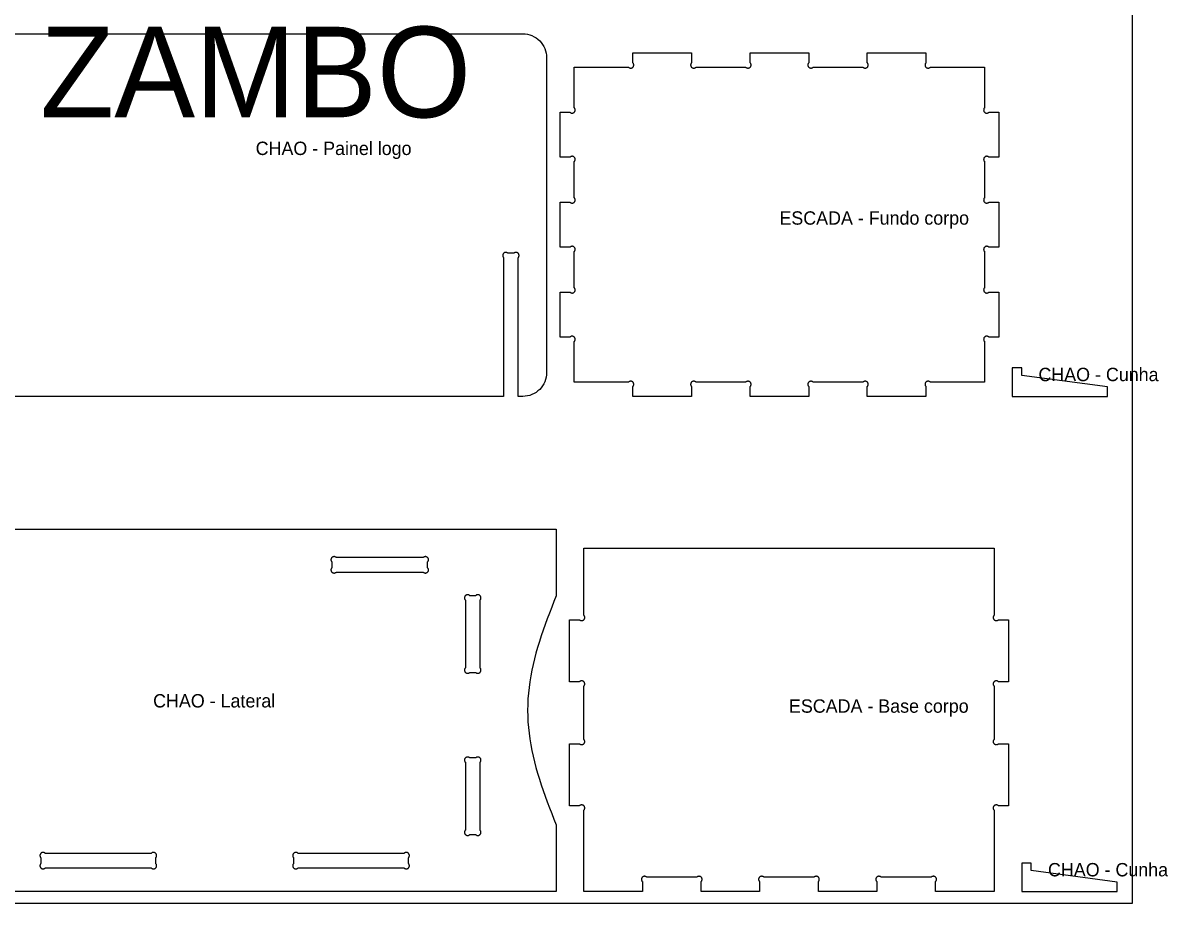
# Model space of a CAD drawing. Header units: millimetres. Extents: x 0 to 2787, y 0 to 1840.
# Drawn here: x 1587 to 2787, y 0 to 922 of the extents above; entities that cross this region are included whole.
import ezdxf
from ezdxf.enums import TextEntityAlignment as Align

# ---------------------------------------------------------------- set-up
doc = ezdxf.new("R2010")
doc.units = ezdxf.units.MM
for name, color, linetype in [('CHAPA_NAO_CORTAR', 8, 'Continuous'), ('CORTE_EXTERNO', 1, 'Continuous'), ('CORTE_INTERNO', 5, 'Continuous'), ('ETIQUETAS_NAO_CORTAR', 8, 'Continuous'), ('GRAVACAO', 3, 'Continuous')]:
    doc.layers.add(name, color=color, linetype=linetype)

msp = doc.modelspace()

# ---------------------------------------------------------------- linework, layer by layer
at = {"layer": 'CHAPA_NAO_CORTAR'}
msp.add_lwpolyline([(0, 0), (2750, 0), (2750, 1840), (0, 1840)], close=True, dxfattribs=at)
at = {"layer": 'CORTE_EXTERNO'}
for points in [[(1551, 911), (2111, 911), (2113.5, 910.9), (2115.9, 910.5), (2118.3, 909.9), (2120.6, 909.1), (2122.8, 908), (2124.9, 906.8), (2126.9, 905.3), (2128.7, 903.7), (2130.3, 901.9), (2131.8, 899.9), (2133, 897.8), (2134.1, 895.6), (2134.9, 893.3), (2135.5, 890.9), (2135.9, 888.5), (2136, 886), (2136, 556), (2135.9, 553.5), (2135.5, 551.1), (2134.9, 548.7), (2134.1, 546.4), (2133, 544.2), (2131.8, 542.1), (2130.3, 540.1), (2128.7, 538.3), (2126.9, 536.7), (2124.9, 535.2), (2122.8, 534), (2120.6, 532.9), (2118.3, 532.1), (2115.9, 531.5), (2113.5, 531.1), (2111, 531), (2106.2, 531), (2106.2, 676.4), (2106.4, 676.6), (2106.6, 676.9), (2106.7, 677.2), (2106.9, 677.5), (2107, 677.8), (2107, 678.1), (2107.1, 678.4), (2107.1, 678.7), (2107.1, 679), (2107, 679.3), (2107, 679.6), (2106.9, 679.9), (2106.7, 680.2), (2106.6, 680.5), (2106.4, 680.8), (2106.2, 681), (2105.9, 681.2), (2105.7, 681.4), (2105.4, 681.6), (2105.1, 681.7), (2104.8, 681.8), (2104.5, 681.9), (2104.2, 681.9), (2103.9, 682), (2103.5, 681.9), (2103.2, 681.9), (2102.9, 681.8), (2102.6, 681.7), (2102.3, 681.6), (2102, 681.4), (2101.8, 681.2), (2101.6, 681), (2095.4, 681), (2095.2, 681.2), (2095, 681.4), (2094.7, 681.6), (2094.4, 681.7), (2094.1, 681.8), (2093.8, 681.9), (2093.5, 681.9), (2093.1, 682), (2092.8, 681.9), (2092.5, 681.9), (2092.2, 681.8), (2091.9, 681.7), (2091.6, 681.6), (2091.3, 681.4), (2091.1, 681.2), (2090.8, 681), (2090.6, 680.8), (2090.4, 680.5), (2090.3, 680.2), (2090.1, 679.9), (2090, 679.6), (2090, 679.3), (2089.9, 679), (2089.9, 678.7), (2089.9, 678.4), (2090, 678.1), (2090, 677.8), (2090.1, 677.5), (2090.3, 677.2), (2090.4, 676.9), (2090.6, 676.6), (2090.8, 676.4), (2090.8, 531), (1571.2, 531)], [(646, 392), (2146, 392), (2146, 322), (2146, 322), (2143.6, 316), (2141.3, 310), (2139, 304), (2136.7, 298), (2134.5, 292), (2132.4, 286), (2130.3, 280), (2128.4, 274), (2126.5, 268), (2124.8, 262), (2123.2, 256), (2121.7, 250), (2120.4, 244), (2119.3, 238), (2118.3, 232), (2117.5, 226), (2116.8, 220), (2116.4, 214), (2116.1, 208), (2116, 202), (2116.1, 196), (2116.4, 190), (2116.8, 184), (2117.5, 178), (2118.3, 172), (2119.3, 166), (2120.4, 160), (2121.7, 154), (2123.2, 148), (2124.8, 142), (2126.5, 136), (2128.4, 130), (2130.3, 124), (2132.4, 118), (2134.5, 112), (2136.7, 106), (2139, 100), (2141.3, 94), (2143.6, 88), (2146, 82), (2146, 12), (646, 12)]]:
    msp.add_lwpolyline(points, dxfattribs=at)
for points in [[(2165, 546), (2165, 588.5), (2165.2, 588.8), (2165.4, 589), (2165.6, 589.3), (2165.7, 589.6), (2165.8, 589.9), (2165.9, 590.2), (2165.9, 590.5), (2166, 590.8), (2165.9, 591.2), (2165.9, 591.5), (2165.8, 591.8), (2165.7, 592.1), (2165.6, 592.4), (2165.4, 592.7), (2165.2, 592.9), (2165, 593.1), (2165, 593.1), (2164.8, 593.4), (2164.5, 593.5), (2164.2, 593.7), (2163.9, 593.8), (2163.6, 594), (2163.3, 594), (2163, 594.1), (2162.7, 594.1), (2162.4, 594.1), (2162.1, 594), (2161.8, 594), (2161.5, 593.8), (2161.2, 593.7), (2160.9, 593.5), (2160.6, 593.4), (2160.4, 593.1), (2150, 593.1), (2150, 640.3), (2160.4, 640.3), (2160.6, 640.1), (2160.9, 639.9), (2161.2, 639.7), (2161.5, 639.6), (2161.8, 639.5), (2162.1, 639.4), (2162.4, 639.3), (2162.7, 639.3), (2163, 639.3), (2163.3, 639.4), (2163.6, 639.5), (2163.9, 639.6), (2164.2, 639.7), (2164.5, 639.9), (2164.8, 640.1), (2165, 640.3), (2165.2, 640.5), (2165.4, 640.8), (2165.6, 641.1), (2165.7, 641.3), (2165.8, 641.6), (2165.9, 641.9), (2165.9, 642.3), (2166, 642.6), (2165.9, 642.9), (2165.9, 643.2), (2165.8, 643.5), (2165.7, 643.8), (2165.6, 644.1), (2165.4, 644.4), (2165.2, 644.6), (2165, 644.9), (2165, 682.8), (2165.2, 683.1), (2165.4, 683.3), (2165.6, 683.6), (2165.7, 683.9), (2165.8, 684.2), (2165.9, 684.5), (2165.9, 684.8), (2166, 685.1), (2165.9, 685.4), (2165.9, 685.8), (2165.8, 686.1), (2165.7, 686.4), (2165.6, 686.7), (2165.4, 686.9), (2165.2, 687.2), (2165, 687.4), (2165, 687.4), (2164.8, 687.6), (2164.5, 687.8), (2164.2, 688), (2163.9, 688.1), (2163.6, 688.2), (2163.3, 688.3), (2163, 688.4), (2162.7, 688.4), (2162.4, 688.4), (2162.1, 688.3), (2161.8, 688.2), (2161.5, 688.1), (2161.2, 688), (2160.9, 687.8), (2160.6, 687.6), (2160.4, 687.4), (2150, 687.4), (2150, 734.6), (2160.4, 734.6), (2160.6, 734.4), (2160.9, 734.2), (2161.2, 734), (2161.5, 733.9), (2161.8, 733.8), (2162.1, 733.7), (2162.4, 733.6), (2162.7, 733.6), (2163, 733.6), (2163.3, 733.7), (2163.6, 733.8), (2163.9, 733.9), (2164.2, 734), (2164.5, 734.2), (2164.8, 734.4), (2165, 734.6), (2165.2, 734.8), (2165.4, 735.1), (2165.6, 735.3), (2165.7, 735.6), (2165.8, 735.9), (2165.9, 736.2), (2165.9, 736.6), (2166, 736.9), (2165.9, 737.2), (2165.9, 737.5), (2165.8, 737.8), (2165.7, 738.1), (2165.6, 738.4), (2165.4, 738.7), (2165.2, 738.9), (2165, 739.2), (2165, 777.1), (2165.2, 777.4), (2165.4, 777.6), (2165.6, 777.9), (2165.7, 778.2), (2165.8, 778.5), (2165.9, 778.8), (2165.9, 779.1), (2166, 779.4), (2165.9, 779.7), (2165.9, 780.1), (2165.8, 780.4), (2165.7, 780.7), (2165.6, 780.9), (2165.4, 781.2), (2165.2, 781.5), (2165, 781.7), (2165, 781.7), (2164.8, 781.9), (2164.5, 782.1), (2164.2, 782.3), (2163.9, 782.4), (2163.6, 782.5), (2163.3, 782.6), (2163, 782.7), (2162.7, 782.7), (2162.4, 782.7), (2162.1, 782.6), (2161.8, 782.5), (2161.5, 782.4), (2161.2, 782.3), (2160.9, 782.1), (2160.6, 781.9), (2160.4, 781.7), (2150, 781.7), (2150, 828.9), (2160.4, 828.9), (2160.6, 828.6), (2160.9, 828.5), (2161.2, 828.3), (2161.5, 828.2), (2161.8, 828), (2162.1, 828), (2162.4, 827.9), (2162.7, 827.9), (2163, 827.9), (2163.3, 828), (2163.6, 828), (2163.9, 828.2), (2164.2, 828.3), (2164.5, 828.5), (2164.8, 828.6), (2165, 828.9), (2165.2, 829.1), (2165.4, 829.3), (2165.6, 829.6), (2165.7, 829.9), (2165.8, 830.2), (2165.9, 830.5), (2165.9, 830.8), (2166, 831.2), (2165.9, 831.5), (2165.9, 831.8), (2165.8, 832.1), (2165.7, 832.4), (2165.6, 832.7), (2165.4, 833), (2165.2, 833.2), (2165, 833.5), (2165, 876), (2221.8, 876), (2222.1, 875.8), (2222.3, 875.6), (2222.6, 875.4), (2222.9, 875.3), (2223.2, 875.2), (2223.5, 875.1), (2223.8, 875.1), (2224.1, 875), (2224.4, 875.1), (2224.8, 875.1), (2225.1, 875.2), (2225.4, 875.3), (2225.7, 875.4), (2225.9, 875.6), (2226.2, 875.8), (2226.4, 876), (2226.6, 876.2), (2226.8, 876.5), (2227, 876.8), (2227.1, 877.1), (2227.2, 877.4), (2227.3, 877.7), (2227.4, 878), (2227.4, 878.3), (2227.4, 878.6), (2227.3, 878.9), (2227.2, 879.2), (2227.1, 879.5), (2227, 879.8), (2226.8, 880.1), (2226.6, 880.4), (2226.4, 880.6), (2226.4, 891), (2287.9, 891), (2287.9, 880.6), (2287.6, 880.4), (2287.5, 880.1), (2287.3, 879.8), (2287.2, 879.5), (2287, 879.2), (2287, 878.9), (2286.9, 878.6), (2286.9, 878.3), (2286.9, 878), (2287, 877.7), (2287, 877.4), (2287.2, 877.1), (2287.3, 876.8), (2287.5, 876.5), (2287.6, 876.2), (2287.9, 876), (2288.1, 875.8), (2288.3, 875.6), (2288.6, 875.4), (2288.9, 875.3), (2289.2, 875.2), (2289.5, 875.1), (2289.8, 875.1), (2290.2, 875), (2290.5, 875.1), (2290.8, 875.1), (2291.1, 875.2), (2291.4, 875.3), (2291.7, 875.4), (2292, 875.6), (2292.2, 875.8), (2292.5, 876), (2344.7, 876), (2344.9, 875.8), (2345.2, 875.6), (2345.5, 875.4), (2345.7, 875.3), (2346, 875.2), (2346.4, 875.1), (2346.7, 875.1), (2347, 875), (2347.3, 875.1), (2347.6, 875.1), (2347.9, 875.2), (2348.2, 875.3), (2348.5, 875.4), (2348.8, 875.6), (2349, 875.8), (2349.3, 876), (2349.5, 876.2), (2349.7, 876.5), (2349.9, 876.8), (2350, 877.1), (2350.1, 877.4), (2350.2, 877.7), (2350.2, 878), (2350.2, 878.3), (2350.2, 878.6), (2350.2, 878.9), (2350.1, 879.2), (2350, 879.5), (2349.9, 879.8), (2349.7, 880.1), (2349.5, 880.4), (2349.3, 880.6), (2349.3, 891), (2410.7, 891), (2410.7, 880.6), (2410.5, 880.4), (2410.3, 880.1), (2410.1, 879.8), (2410, 879.5), (2409.9, 879.2), (2409.8, 878.9), (2409.8, 878.6), (2409.8, 878.3), (2409.8, 878), (2409.8, 877.7), (2409.9, 877.4), (2410, 877.1), (2410.1, 876.8), (2410.3, 876.5), (2410.5, 876.2), (2410.7, 876), (2411, 875.8), (2411.2, 875.6), (2411.5, 875.4), (2411.8, 875.3), (2412.1, 875.2), (2412.4, 875.1), (2412.7, 875.1), (2413, 875), (2413.3, 875.1), (2413.6, 875.1), (2414, 875.2), (2414.3, 875.3), (2414.5, 875.4), (2414.8, 875.6), (2415.1, 875.8), (2415.3, 876), (2467.5, 876), (2467.8, 875.8), (2468, 875.6), (2468.3, 875.4), (2468.6, 875.3), (2468.9, 875.2), (2469.2, 875.1), (2469.5, 875.1), (2469.8, 875), (2470.2, 875.1), (2470.5, 875.1), (2470.8, 875.2), (2471.1, 875.3), (2471.4, 875.4), (2471.7, 875.6), (2471.9, 875.8), (2472.1, 876), (2472.4, 876.2), (2472.5, 876.5), (2472.7, 876.8), (2472.8, 877.1), (2473, 877.4), (2473, 877.7), (2473.1, 878), (2473.1, 878.3), (2473.1, 878.6), (2473, 878.9), (2473, 879.2), (2472.8, 879.5), (2472.7, 879.8), (2472.5, 880.1), (2472.4, 880.4), (2472.1, 880.6), (2472.1, 891), (2533.6, 891), (2533.6, 880.6), (2533.4, 880.4), (2533.2, 880.1), (2533, 879.8), (2532.9, 879.5), (2532.8, 879.2), (2532.7, 878.9), (2532.6, 878.6), (2532.6, 878.3), (2532.6, 878), (2532.7, 877.7), (2532.8, 877.4), (2532.9, 877.1), (2533, 876.8), (2533.2, 876.5), (2533.4, 876.2), (2533.6, 876), (2533.8, 875.8), (2534.1, 875.6), (2534.3, 875.4), (2534.6, 875.3), (2534.9, 875.2), (2535.2, 875.1), (2535.6, 875.1), (2535.9, 875), (2536.2, 875.1), (2536.5, 875.1), (2536.8, 875.2), (2537.1, 875.3), (2537.4, 875.4), (2537.7, 875.6), (2537.9, 875.8), (2538.2, 876), (2595, 876), (2595, 833.5), (2594.8, 833.2), (2594.6, 833), (2594.4, 832.7), (2594.3, 832.4), (2594.2, 832.1), (2594.1, 831.8), (2594.1, 831.5), (2594, 831.2), (2594.1, 830.8), (2594.1, 830.5), (2594.2, 830.2), (2594.3, 829.9), (2594.4, 829.6), (2594.6, 829.3), (2594.8, 829.1), (2595, 828.9), (2595.2, 828.6), (2595.5, 828.5), (2595.8, 828.3), (2596.1, 828.2), (2596.4, 828), (2596.7, 828), (2597, 827.9), (2597.3, 827.9), (2597.6, 827.9), (2597.9, 828), (2598.2, 828), (2598.5, 828.2), (2598.8, 828.3), (2599.1, 828.5), (2599.4, 828.6), (2599.6, 828.9), (2610, 828.9), (2610, 781.7), (2599.6, 781.7), (2599.4, 781.9), (2599.1, 782.1), (2598.8, 782.3), (2598.5, 782.4), (2598.2, 782.5), (2597.9, 782.6), (2597.6, 782.7), (2597.3, 782.7), (2597, 782.7), (2596.7, 782.6), (2596.4, 782.5), (2596.1, 782.4), (2595.8, 782.3), (2595.5, 782.1), (2595.2, 781.9), (2595, 781.7), (2594.8, 781.5), (2594.6, 781.2), (2594.4, 780.9), (2594.3, 780.7), (2594.2, 780.4), (2594.1, 780.1), (2594.1, 779.7), (2594, 779.4), (2594.1, 779.1), (2594.1, 778.8), (2594.2, 778.5), (2594.3, 778.2), (2594.4, 777.9), (2594.6, 777.6), (2594.8, 777.4), (2595, 777.1), (2595, 739.2), (2594.8, 738.9), (2594.6, 738.7), (2594.4, 738.4), (2594.3, 738.1), (2594.2, 737.8), (2594.1, 737.5), (2594.1, 737.2), (2594, 736.9), (2594.1, 736.6), (2594.1, 736.2), (2594.2, 735.9), (2594.3, 735.6), (2594.4, 735.3), (2594.6, 735.1), (2594.8, 734.8), (2595, 734.6), (2595.2, 734.4), (2595.5, 734.2), (2595.8, 734), (2596.1, 733.9), (2596.4, 733.8), (2596.7, 733.7), (2597, 733.6), (2597.3, 733.6), (2597.6, 733.6), (2597.9, 733.7), (2598.2, 733.8), (2598.5, 733.9), (2598.8, 734), (2599.1, 734.2), (2599.4, 734.4), (2599.6, 734.6), (2610, 734.6), (2610, 687.4), (2599.6, 687.4), (2599.4, 687.6), (2599.1, 687.8), (2598.8, 688), (2598.5, 688.1), (2598.2, 688.2), (2597.9, 688.3), (2597.6, 688.4), (2597.3, 688.4), (2597, 688.4), (2596.7, 688.3), (2596.4, 688.2), (2596.1, 688.1), (2595.8, 688), (2595.5, 687.8), (2595.2, 687.6), (2595, 687.4), (2594.8, 687.2), (2594.6, 686.9), (2594.4, 686.7), (2594.3, 686.4), (2594.2, 686.1), (2594.1, 685.8), (2594.1, 685.4), (2594, 685.1), (2594.1, 684.8), (2594.1, 684.5), (2594.2, 684.2), (2594.3, 683.9), (2594.4, 683.6), (2594.6, 683.3), (2594.8, 683.1), (2595, 682.8), (2595, 644.9), (2594.8, 644.6), (2594.6, 644.4), (2594.4, 644.1), (2594.3, 643.8), (2594.2, 643.5), (2594.1, 643.2), (2594.1, 642.9), (2594, 642.6), (2594.1, 642.3), (2594.1, 641.9), (2594.2, 641.6), (2594.3, 641.3), (2594.4, 641.1), (2594.6, 640.8), (2594.8, 640.5), (2595, 640.3), (2595.2, 640.1), (2595.5, 639.9), (2595.8, 639.7), (2596.1, 639.6), (2596.4, 639.5), (2596.7, 639.4), (2597, 639.3), (2597.3, 639.3), (2597.6, 639.3), (2597.9, 639.4), (2598.2, 639.5), (2598.5, 639.6), (2598.8, 639.7), (2599.1, 639.9), (2599.4, 640.1), (2599.6, 640.3), (2610, 640.3), (2610, 593.1), (2599.6, 593.1), (2599.4, 593.4), (2599.1, 593.5), (2598.8, 593.7), (2598.5, 593.8), (2598.2, 594), (2597.9, 594), (2597.6, 594.1), (2597.3, 594.1), (2597, 594.1), (2596.7, 594), (2596.4, 594), (2596.1, 593.8), (2595.8, 593.7), (2595.5, 593.5), (2595.2, 593.4), (2595, 593.1), (2594.8, 592.9), (2594.6, 592.7), (2594.4, 592.4), (2594.3, 592.1), (2594.2, 591.8), (2594.1, 591.5), (2594.1, 591.2), (2594, 590.8), (2594.1, 590.5), (2594.1, 590.2), (2594.2, 589.9), (2594.3, 589.6), (2594.4, 589.3), (2594.6, 589), (2594.8, 588.8), (2595, 588.5), (2595, 546), (2538.2, 546), (2537.9, 546.2), (2537.7, 546.4), (2537.4, 546.6), (2537.1, 546.7), (2536.8, 546.8), (2536.5, 546.9), (2536.2, 546.9), (2535.9, 547), (2535.6, 546.9), (2535.2, 546.9), (2534.9, 546.8), (2534.6, 546.7), (2534.3, 546.6), (2534.1, 546.4), (2533.8, 546.2), (2533.6, 546), (2533.4, 545.8), (2533.2, 545.5), (2533, 545.2), (2532.9, 544.9), (2532.8, 544.6), (2532.7, 544.3), (2532.6, 544), (2532.6, 543.7), (2532.6, 543.4), (2532.7, 543.1), (2532.8, 542.8), (2532.9, 542.5), (2533, 542.2), (2533.2, 541.9), (2533.4, 541.6), (2533.6, 541.4), (2533.6, 531), (2472.1, 531), (2472.1, 541.4), (2472.4, 541.6), (2472.5, 541.9), (2472.7, 542.2), (2472.8, 542.5), (2473, 542.8), (2473, 543.1), (2473.1, 543.4), (2473.1, 543.7), (2473.1, 544), (2473, 544.3), (2473, 544.6), (2472.8, 544.9), (2472.7, 545.2), (2472.5, 545.5), (2472.4, 545.8), (2472.1, 546), (2471.9, 546.2), (2471.7, 546.4), (2471.4, 546.6), (2471.1, 546.7), (2470.8, 546.8), (2470.5, 546.9), (2470.2, 546.9), (2469.8, 547), (2469.5, 546.9), (2469.2, 546.9), (2468.9, 546.8), (2468.6, 546.7), (2468.3, 546.6), (2468, 546.4), (2467.8, 546.2), (2467.5, 546), (2415.3, 546), (2415.1, 546.2), (2414.8, 546.4), (2414.5, 546.6), (2414.3, 546.7), (2414, 546.8), (2413.6, 546.9), (2413.3, 546.9), (2413, 547), (2412.7, 546.9), (2412.4, 546.9), (2412.1, 546.8), (2411.8, 546.7), (2411.5, 546.6), (2411.2, 546.4), (2411, 546.2), (2410.7, 546), (2410.5, 545.8), (2410.3, 545.5), (2410.1, 545.2), (2410, 544.9), (2409.9, 544.6), (2409.8, 544.3), (2409.8, 544), (2409.8, 543.7), (2409.8, 543.4), (2409.8, 543.1), (2409.9, 542.8), (2410, 542.5), (2410.1, 542.2), (2410.3, 541.9), (2410.5, 541.6), (2410.7, 541.4), (2410.7, 531), (2349.3, 531), (2349.3, 541.4), (2349.5, 541.6), (2349.7, 541.9), (2349.9, 542.2), (2350, 542.5), (2350.1, 542.8), (2350.2, 543.1), (2350.2, 543.4), (2350.2, 543.7), (2350.2, 544), (2350.2, 544.3), (2350.1, 544.6), (2350, 544.9), (2349.9, 545.2), (2349.7, 545.5), (2349.5, 545.8), (2349.3, 546), (2349, 546.2), (2348.8, 546.4), (2348.5, 546.6), (2348.2, 546.7), (2347.9, 546.8), (2347.6, 546.9), (2347.3, 546.9), (2347, 547), (2346.7, 546.9), (2346.4, 546.9), (2346, 546.8), (2345.7, 546.7), (2345.5, 546.6), (2345.2, 546.4), (2344.9, 546.2), (2344.7, 546), (2292.5, 546), (2292.2, 546.2), (2292, 546.4), (2291.7, 546.6), (2291.4, 546.7), (2291.1, 546.8), (2290.8, 546.9), (2290.5, 546.9), (2290.2, 547), (2289.8, 546.9), (2289.5, 546.9), (2289.2, 546.8), (2288.9, 546.7), (2288.6, 546.6), (2288.3, 546.4), (2288.1, 546.2), (2287.9, 546), (2287.6, 545.8), (2287.5, 545.5), (2287.3, 545.2), (2287.2, 544.9), (2287, 544.6), (2287, 544.3), (2286.9, 544), (2286.9, 543.7), (2286.9, 543.4), (2287, 543.1), (2287, 542.8), (2287.2, 542.5), (2287.3, 542.2), (2287.5, 541.9), (2287.6, 541.6), (2287.9, 541.4), (2287.9, 531), (2226.4, 531), (2226.4, 541.4), (2226.6, 541.6), (2226.8, 541.9), (2227, 542.2), (2227.1, 542.5), (2227.2, 542.8), (2227.3, 543.1), (2227.4, 543.4), (2227.4, 543.7), (2227.4, 544), (2227.3, 544.3), (2227.2, 544.6), (2227.1, 544.9), (2227, 545.2), (2226.8, 545.5), (2226.6, 545.8), (2226.4, 546), (2226.2, 546.2), (2225.9, 546.4), (2225.7, 546.6), (2225.4, 546.7), (2225.1, 546.8), (2224.8, 546.9), (2224.4, 546.9), (2224.1, 547), (2223.8, 546.9), (2223.5, 546.9), (2223.2, 546.8), (2222.9, 546.7), (2222.6, 546.6), (2222.3, 546.4), (2222.1, 546.2), (2221.8, 546), (2165, 546)], [(2724, 531), (2724, 541), (2634, 553), (2634, 561), (2624, 561), (2624, 531), (2724, 531)], [(2160, 102), (2160, 167), (2170.4, 167), (2170.6, 166.8), (2170.9, 166.6), (2171.2, 166.4), (2171.5, 166.3), (2171.8, 166.2), (2172.1, 166.1), (2172.4, 166.1), (2172.7, 166), (2173, 166.1), (2173.3, 166.1), (2173.6, 166.2), (2173.9, 166.3), (2174.2, 166.4), (2174.5, 166.6), (2174.8, 166.8), (2175, 167), (2175.2, 167.2), (2175.4, 167.5), (2175.6, 167.8), (2175.7, 168.1), (2175.8, 168.4), (2175.9, 168.7), (2175.9, 169), (2176, 169.3), (2175.9, 169.6), (2175.9, 169.9), (2175.8, 170.2), (2175.7, 170.5), (2175.6, 170.8), (2175.4, 171.1), (2175.2, 171.4), (2175, 171.6), (2175, 227.4), (2175.2, 227.6), (2175.4, 227.9), (2175.6, 228.2), (2175.7, 228.5), (2175.8, 228.8), (2175.9, 229.1), (2175.9, 229.4), (2176, 229.7), (2175.9, 230), (2175.9, 230.3), (2175.8, 230.6), (2175.7, 230.9), (2175.6, 231.2), (2175.4, 231.5), (2175.2, 231.8), (2175, 232), (2175, 232), (2174.8, 232.2), (2174.5, 232.4), (2174.2, 232.6), (2173.9, 232.7), (2173.6, 232.8), (2173.3, 232.9), (2173, 232.9), (2172.7, 233), (2172.4, 232.9), (2172.1, 232.9), (2171.8, 232.8), (2171.5, 232.7), (2171.2, 232.6), (2170.9, 232.4), (2170.6, 232.2), (2170.4, 232), (2160, 232), (2160, 297), (2170.4, 297), (2170.6, 296.8), (2170.9, 296.6), (2171.2, 296.4), (2171.5, 296.3), (2171.8, 296.2), (2172.1, 296.1), (2172.4, 296.1), (2172.7, 296), (2173, 296.1), (2173.3, 296.1), (2173.6, 296.2), (2173.9, 296.3), (2174.2, 296.4), (2174.5, 296.6), (2174.8, 296.8), (2175, 297), (2175.2, 297.2), (2175.4, 297.5), (2175.6, 297.8), (2175.7, 298.1), (2175.8, 298.4), (2175.9, 298.7), (2175.9, 299), (2176, 299.3), (2175.9, 299.6), (2175.9, 299.9), (2175.8, 300.2), (2175.7, 300.5), (2175.6, 300.8), (2175.4, 301.1), (2175.2, 301.4), (2175, 301.6), (2175, 372), (2605, 372), (2605, 301.6), (2604.8, 301.4), (2604.6, 301.1), (2604.4, 300.8), (2604.3, 300.5), (2604.2, 300.2), (2604.1, 299.9), (2604.1, 299.6), (2604, 299.3), (2604.1, 299), (2604.1, 298.7), (2604.2, 298.4), (2604.3, 298.1), (2604.4, 297.8), (2604.6, 297.5), (2604.8, 297.2), (2605, 297), (2605.2, 296.8), (2605.5, 296.6), (2605.8, 296.4), (2606.1, 296.3), (2606.4, 296.2), (2606.7, 296.1), (2607, 296.1), (2607.3, 296), (2607.6, 296.1), (2607.9, 296.1), (2608.2, 296.2), (2608.5, 296.3), (2608.8, 296.4), (2609.1, 296.6), (2609.4, 296.8), (2609.6, 297), (2620, 297), (2620, 232), (2609.6, 232), (2609.4, 232.2), (2609.1, 232.4), (2608.8, 232.6), (2608.5, 232.7), (2608.2, 232.8), (2607.9, 232.9), (2607.6, 232.9), (2607.3, 233), (2607, 232.9), (2606.7, 232.9), (2606.4, 232.8), (2606.1, 232.7), (2605.8, 232.6), (2605.5, 232.4), (2605.2, 232.2), (2605, 232), (2604.8, 231.8), (2604.6, 231.5), (2604.4, 231.2), (2604.3, 230.9), (2604.2, 230.6), (2604.1, 230.3), (2604.1, 230), (2604, 229.7), (2604.1, 229.4), (2604.1, 229.1), (2604.2, 228.8), (2604.3, 228.5), (2604.4, 228.2), (2604.6, 227.9), (2604.8, 227.6), (2605, 227.4), (2605, 171.6), (2604.8, 171.4), (2604.6, 171.1), (2604.4, 170.8), (2604.3, 170.5), (2604.2, 170.2), (2604.1, 169.9), (2604.1, 169.6), (2604, 169.3), (2604.1, 169), (2604.1, 168.7), (2604.2, 168.4), (2604.3, 168.1), (2604.4, 167.8), (2604.6, 167.5), (2604.8, 167.2), (2605, 167), (2605.2, 166.8), (2605.5, 166.6), (2605.8, 166.4), (2606.1, 166.3), (2606.4, 166.2), (2606.7, 166.1), (2607, 166.1), (2607.3, 166), (2607.6, 166.1), (2607.9, 166.1), (2608.2, 166.2), (2608.5, 166.3), (2608.8, 166.4), (2609.1, 166.6), (2609.4, 166.8), (2609.6, 167), (2620, 167), (2620, 102), (2609.6, 102), (2609.4, 102.2), (2609.1, 102.4), (2608.8, 102.6), (2608.5, 102.7), (2608.2, 102.8), (2607.9, 102.9), (2607.6, 102.9), (2607.3, 103), (2607, 102.9), (2606.7, 102.9), (2606.4, 102.8), (2606.1, 102.7), (2605.8, 102.6), (2605.5, 102.4), (2605.2, 102.2), (2605, 102), (2604.8, 101.8), (2604.6, 101.5), (2604.4, 101.2), (2604.3, 100.9), (2604.2, 100.6), (2604.1, 100.3), (2604.1, 100), (2604, 99.7), (2604.1, 99.4), (2604.1, 99.1), (2604.2, 98.8), (2604.3, 98.5), (2604.4, 98.2), (2604.6, 97.9), (2604.8, 97.6), (2605, 97.4), (2605, 12), (2543.7, 12), (2543.7, 22.6), (2543.9, 22.8), (2544.1, 23), (2544.3, 23.3), (2544.4, 23.6), (2544.5, 23.9), (2544.6, 24.2), (2544.7, 24.5), (2544.7, 24.9), (2544.7, 25.2), (2544.6, 25.5), (2544.5, 25.8), (2544.4, 26.1), (2544.3, 26.4), (2544.1, 26.7), (2543.9, 26.9), (2543.7, 27.1), (2543.5, 27.4), (2543.2, 27.6), (2543, 27.7), (2542.7, 27.9), (2542.4, 28), (2542.1, 28), (2541.7, 28.1), (2541.4, 28.1), (2541.1, 28.1), (2540.8, 28), (2540.5, 28), (2540.2, 27.9), (2539.9, 27.7), (2539.6, 27.6), (2539.4, 27.4), (2539.1, 27.1), (2539.1, 27.1), (2486.6, 27.1), (2486.6, 27.1), (2486.4, 27.4), (2486.1, 27.6), (2485.8, 27.7), (2485.5, 27.9), (2485.2, 28), (2484.9, 28), (2484.6, 28.1), (2484.3, 28.1), (2484, 28.1), (2483.7, 28), (2483.3, 28), (2483, 27.9), (2482.8, 27.7), (2482.5, 27.6), (2482.2, 27.4), (2482, 27.1), (2481.8, 26.9), (2481.6, 26.7), (2481.4, 26.4), (2481.3, 26.1), (2481.2, 25.8), (2481.1, 25.5), (2481.1, 25.2), (2481, 24.9), (2481.1, 24.5), (2481.1, 24.2), (2481.2, 23.9), (2481.3, 23.6), (2481.4, 23.3), (2481.6, 23), (2481.8, 22.8), (2482, 22.6), (2482, 12), (2420.9, 12), (2420.9, 22.6), (2421.1, 22.8), (2421.3, 23), (2421.4, 23.3), (2421.6, 23.6), (2421.7, 23.9), (2421.8, 24.2), (2421.8, 24.5), (2421.8, 24.9), (2421.8, 25.2), (2421.8, 25.5), (2421.7, 25.8), (2421.6, 26.1), (2421.4, 26.4), (2421.3, 26.7), (2421.1, 26.9), (2420.9, 27.1), (2420.6, 27.4), (2420.4, 27.6), (2420.1, 27.7), (2419.8, 27.9), (2419.5, 28), (2419.2, 28), (2418.9, 28.1), (2418.6, 28.1), (2418.2, 28.1), (2417.9, 28), (2417.6, 28), (2417.3, 27.9), (2417, 27.7), (2416.8, 27.6), (2416.5, 27.4), (2416.3, 27.1), (2416.3, 27.1), (2363.7, 27.1), (2363.7, 27.1), (2363.5, 27.4), (2363.2, 27.6), (2363, 27.7), (2362.7, 27.9), (2362.4, 28), (2362.1, 28), (2361.8, 28.1), (2361.4, 28.1), (2361.1, 28.1), (2360.8, 28), (2360.5, 28), (2360.2, 27.9), (2359.9, 27.7), (2359.6, 27.6), (2359.4, 27.4), (2359.1, 27.1), (2358.9, 26.9), (2358.7, 26.7), (2358.6, 26.4), (2358.4, 26.1), (2358.3, 25.8), (2358.2, 25.5), (2358.2, 25.2), (2358.2, 24.9), (2358.2, 24.5), (2358.2, 24.2), (2358.3, 23.9), (2358.4, 23.6), (2358.6, 23.3), (2358.7, 23), (2358.9, 22.8), (2359.1, 22.6), (2359.1, 12), (2298, 12), (2298, 22.6), (2298.2, 22.8), (2298.4, 23), (2298.6, 23.3), (2298.7, 23.6), (2298.8, 23.9), (2298.9, 24.2), (2298.9, 24.5), (2299, 24.9), (2298.9, 25.2), (2298.9, 25.5), (2298.8, 25.8), (2298.7, 26.1), (2298.6, 26.4), (2298.4, 26.7), (2298.2, 26.9), (2298, 27.1), (2297.8, 27.4), (2297.5, 27.6), (2297.2, 27.7), (2297, 27.9), (2296.7, 28), (2296.3, 28), (2296, 28.1), (2295.7, 28.1), (2295.4, 28.1), (2295.1, 28), (2294.8, 28), (2294.5, 27.9), (2294.2, 27.7), (2293.9, 27.6), (2293.6, 27.4), (2293.4, 27.1), (2293.4, 27.1), (2240.9, 27.1), (2240.9, 27.1), (2240.6, 27.4), (2240.4, 27.6), (2240.1, 27.7), (2239.8, 27.9), (2239.5, 28), (2239.2, 28), (2238.9, 28.1), (2238.6, 28.1), (2238.3, 28.1), (2237.9, 28), (2237.6, 28), (2237.3, 27.9), (2237, 27.7), (2236.8, 27.6), (2236.5, 27.4), (2236.3, 27.1), (2236.1, 26.9), (2235.9, 26.7), (2235.7, 26.4), (2235.6, 26.1), (2235.5, 25.8), (2235.4, 25.5), (2235.3, 25.2), (2235.3, 24.9), (2235.3, 24.5), (2235.4, 24.2), (2235.5, 23.9), (2235.6, 23.6), (2235.7, 23.3), (2235.9, 23), (2236.1, 22.8), (2236.3, 22.6), (2236.3, 12), (2175, 12), (2175, 97.4), (2175.2, 97.6), (2175.4, 97.9), (2175.6, 98.2), (2175.7, 98.5), (2175.8, 98.8), (2175.9, 99.1), (2175.9, 99.4), (2176, 99.7), (2175.9, 100), (2175.9, 100.3), (2175.8, 100.6), (2175.7, 100.9), (2175.6, 101.2), (2175.4, 101.5), (2175.2, 101.8), (2175, 102), (2175, 102), (2174.8, 102.2), (2174.5, 102.4), (2174.2, 102.6), (2173.9, 102.7), (2173.6, 102.8), (2173.3, 102.9), (2173, 102.9), (2172.7, 103), (2172.4, 102.9), (2172.1, 102.9), (2171.8, 102.8), (2171.5, 102.7), (2171.2, 102.6), (2170.9, 102.4), (2170.6, 102.2), (2170.4, 102), (2160, 102)], [(2734, 12), (2734, 22), (2644, 34), (2644, 42), (2634, 42), (2634, 12), (2734, 12)]]:
    msp.add_lwpolyline(points, close=True, dxfattribs=at)
at = {"layer": 'CORTE_INTERNO'}
for points in [[(1915.4, 362.1), (1915.2, 362.4), (1915, 362.6), (1914.7, 362.7), (1914.4, 362.9), (1914.1, 363), (1913.8, 363), (1913.5, 363.1), (1913.1, 363.1), (1912.8, 363.1), (1912.5, 363), (1912.2, 363), (1911.9, 362.9), (1911.6, 362.7), (1911.3, 362.6), (1911.1, 362.4), (1910.8, 362.1), (1910.6, 361.9), (1910.4, 361.7), (1910.3, 361.4), (1910.1, 361.1), (1910, 360.8), (1910, 360.5), (1909.9, 360.2), (1909.9, 359.9), (1909.9, 359.5), (1910, 359.2), (1910, 358.9), (1910.1, 358.6), (1910.3, 358.3), (1910.4, 358), (1910.6, 357.8), (1910.8, 357.6), (1910.8, 351.4), (1910.6, 351.2), (1910.4, 351), (1910.3, 350.7), (1910.1, 350.4), (1910, 350.1), (1910, 349.8), (1909.9, 349.5), (1909.9, 349.1), (1909.9, 348.8), (1910, 348.5), (1910, 348.2), (1910.1, 347.9), (1910.3, 347.6), (1910.4, 347.3), (1910.6, 347.1), (1910.8, 346.9), (1911.1, 346.6), (1911.3, 346.4), (1911.6, 346.3), (1911.9, 346.1), (1912.2, 346), (1912.5, 346), (1912.8, 345.9), (1913.1, 345.9), (1913.5, 345.9), (1913.8, 346), (1914.1, 346), (1914.4, 346.1), (1914.7, 346.3), (1915, 346.4), (1915.2, 346.6), (1915.4, 346.9), (2006.6, 346.9), (2006.8, 346.6), (2007, 346.4), (2007.3, 346.3), (2007.6, 346.1), (2007.9, 346), (2008.2, 346), (2008.5, 345.9), (2008.9, 345.9), (2009.2, 345.9), (2009.5, 346), (2009.8, 346), (2010.1, 346.1), (2010.4, 346.3), (2010.7, 346.4), (2010.9, 346.6), (2011.2, 346.9), (2011.4, 347.1), (2011.6, 347.3), (2011.7, 347.6), (2011.9, 347.9), (2012, 348.2), (2012, 348.5), (2012.1, 348.8), (2012.1, 349.1), (2012.1, 349.5), (2012, 349.8), (2012, 350.1), (2011.9, 350.4), (2011.7, 350.7), (2011.6, 351), (2011.4, 351.2), (2011.2, 351.4), (2011.2, 357.6), (2011.4, 357.8), (2011.6, 358), (2011.7, 358.3), (2011.9, 358.6), (2012, 358.9), (2012, 359.2), (2012.1, 359.5), (2012.1, 359.9), (2012.1, 360.2), (2012, 360.5), (2012, 360.8), (2011.9, 361.1), (2011.7, 361.4), (2011.6, 361.7), (2011.4, 361.9), (2011.2, 362.1), (2010.9, 362.4), (2010.7, 362.6), (2010.4, 362.7), (2010.1, 362.9), (2009.8, 363), (2009.5, 363), (2009.2, 363.1), (2008.9, 363.1), (2008.5, 363.1), (2008.2, 363), (2007.9, 363), (2007.6, 362.9), (2007.3, 362.7), (2007, 362.6), (2006.8, 362.4), (2006.6, 362.1), (1915.4, 362.1)], [(2055.4, 322.1), (2055.2, 322.4), (2055, 322.6), (2054.7, 322.7), (2054.4, 322.9), (2054.1, 323), (2053.8, 323), (2053.5, 323.1), (2053.1, 323.1), (2052.8, 323.1), (2052.5, 323), (2052.2, 323), (2051.9, 322.9), (2051.6, 322.7), (2051.3, 322.6), (2051.1, 322.4), (2050.8, 322.1), (2050.6, 321.9), (2050.4, 321.7), (2050.3, 321.4), (2050.1, 321.1), (2050, 320.8), (2050, 320.5), (2049.9, 320.2), (2049.9, 319.9), (2049.9, 319.5), (2050, 319.2), (2050, 318.9), (2050.1, 318.6), (2050.3, 318.3), (2050.4, 318), (2050.6, 317.8), (2050.8, 317.6), (2050.8, 246.4), (2050.6, 246.2), (2050.4, 246), (2050.3, 245.7), (2050.1, 245.4), (2050, 245.1), (2050, 244.8), (2049.9, 244.5), (2049.9, 244.1), (2049.9, 243.8), (2050, 243.5), (2050, 243.2), (2050.1, 242.9), (2050.3, 242.6), (2050.4, 242.3), (2050.6, 242.1), (2050.8, 241.8), (2051.1, 241.6), (2051.3, 241.4), (2051.6, 241.3), (2051.9, 241.1), (2052.2, 241), (2052.5, 241), (2052.8, 240.9), (2053.1, 240.9), (2053.5, 240.9), (2053.8, 241), (2054.1, 241), (2054.4, 241.1), (2054.7, 241.3), (2055, 241.4), (2055.2, 241.6), (2055.4, 241.8), (2061.6, 241.8), (2061.8, 241.6), (2062, 241.4), (2062.3, 241.3), (2062.6, 241.1), (2062.9, 241), (2063.2, 241), (2063.5, 240.9), (2063.9, 240.9), (2064.2, 240.9), (2064.5, 241), (2064.8, 241), (2065.1, 241.1), (2065.4, 241.3), (2065.7, 241.4), (2065.9, 241.6), (2066.2, 241.8), (2066.4, 242.1), (2066.6, 242.3), (2066.7, 242.6), (2066.9, 242.9), (2067, 243.2), (2067, 243.5), (2067.1, 243.8), (2067.1, 244.1), (2067.1, 244.5), (2067, 244.8), (2067, 245.1), (2066.9, 245.4), (2066.7, 245.7), (2066.6, 246), (2066.4, 246.2), (2066.2, 246.4), (2066.2, 317.6), (2066.4, 317.8), (2066.6, 318), (2066.7, 318.3), (2066.9, 318.6), (2067, 318.9), (2067, 319.2), (2067.1, 319.5), (2067.1, 319.9), (2067.1, 320.2), (2067, 320.5), (2067, 320.8), (2066.9, 321.1), (2066.7, 321.4), (2066.6, 321.7), (2066.4, 321.9), (2066.2, 322.1), (2065.9, 322.4), (2065.7, 322.6), (2065.4, 322.7), (2065.1, 322.9), (2064.8, 323), (2064.5, 323), (2064.2, 323.1), (2063.9, 323.1), (2063.5, 323.1), (2063.2, 323), (2062.9, 323), (2062.6, 322.9), (2062.3, 322.7), (2062, 322.6), (2061.8, 322.4), (2061.6, 322.1), (2055.4, 322.1)], [(2050.8, 76.4), (2050.6, 76.2), (2050.4, 76), (2050.3, 75.7), (2050.1, 75.4), (2050, 75.1), (2050, 74.8), (2049.9, 74.5), (2049.9, 74.1), (2049.9, 73.8), (2050, 73.5), (2050, 73.2), (2050.1, 72.9), (2050.3, 72.6), (2050.4, 72.3), (2050.6, 72.1), (2050.8, 71.8), (2051.1, 71.6), (2051.3, 71.4), (2051.6, 71.3), (2051.9, 71.1), (2052.2, 71), (2052.5, 71), (2052.8, 70.9), (2053.1, 70.9), (2053.5, 70.9), (2053.8, 71), (2054.1, 71), (2054.4, 71.1), (2054.7, 71.3), (2055, 71.4), (2055.2, 71.6), (2055.4, 71.8), (2061.6, 71.8), (2061.8, 71.6), (2062, 71.4), (2062.3, 71.3), (2062.6, 71.1), (2062.9, 71), (2063.2, 71), (2063.5, 70.9), (2063.9, 70.9), (2064.2, 70.9), (2064.5, 71), (2064.8, 71), (2065.1, 71.1), (2065.4, 71.3), (2065.7, 71.4), (2065.9, 71.6), (2066.2, 71.8), (2066.4, 72.1), (2066.6, 72.3), (2066.7, 72.6), (2066.9, 72.9), (2067, 73.2), (2067, 73.5), (2067.1, 73.8), (2067.1, 74.1), (2067.1, 74.5), (2067, 74.8), (2067, 75.1), (2066.9, 75.4), (2066.7, 75.7), (2066.6, 76), (2066.4, 76.2), (2066.2, 76.4), (2066.2, 147.6), (2066.4, 147.8), (2066.6, 148), (2066.7, 148.3), (2066.9, 148.6), (2067, 148.9), (2067, 149.2), (2067.1, 149.5), (2067.1, 149.9), (2067.1, 150.2), (2067, 150.5), (2067, 150.8), (2066.9, 151.1), (2066.7, 151.4), (2066.6, 151.7), (2066.4, 151.9), (2066.2, 152.2), (2065.9, 152.4), (2065.7, 152.6), (2065.4, 152.7), (2065.1, 152.9), (2064.8, 153), (2064.5, 153), (2064.2, 153.1), (2063.9, 153.1), (2063.5, 153.1), (2063.2, 153), (2062.9, 153), (2062.6, 152.9), (2062.3, 152.7), (2062, 152.6), (2061.8, 152.4), (2061.6, 152.2), (2055.4, 152.2), (2055.2, 152.4), (2055, 152.6), (2054.7, 152.7), (2054.4, 152.9), (2054.1, 153), (2053.8, 153), (2053.5, 153.1), (2053.1, 153.1), (2052.8, 153.1), (2052.5, 153), (2052.2, 153), (2051.9, 152.9), (2051.6, 152.7), (2051.3, 152.6), (2051.1, 152.4), (2050.8, 152.2), (2050.6, 151.9), (2050.4, 151.7), (2050.3, 151.4), (2050.1, 151.1), (2050, 150.8), (2050, 150.5), (2049.9, 150.2), (2049.9, 149.9), (2049.9, 149.5), (2050, 149.2), (2050, 148.9), (2050.1, 148.6), (2050.3, 148.3), (2050.4, 148), (2050.6, 147.8), (2050.8, 147.6), (2050.8, 76.4)], [(1605.8, 41.4), (1605.6, 41.2), (1605.4, 41), (1605.3, 40.7), (1605.1, 40.4), (1605, 40.1), (1605, 39.8), (1604.9, 39.5), (1604.9, 39.1), (1604.9, 38.8), (1605, 38.5), (1605, 38.2), (1605.1, 37.9), (1605.3, 37.6), (1605.4, 37.3), (1605.6, 37.1), (1605.8, 36.9), (1606.1, 36.6), (1606.3, 36.4), (1606.6, 36.3), (1606.9, 36.1), (1607.2, 36), (1607.5, 36), (1607.8, 35.9), (1608.1, 35.9), (1608.5, 35.9), (1608.8, 36), (1609.1, 36), (1609.4, 36.1), (1609.7, 36.3), (1610, 36.4), (1610.2, 36.6), (1610.4, 36.9), (1721.6, 36.9), (1721.8, 36.6), (1722, 36.4), (1722.3, 36.3), (1722.6, 36.1), (1722.9, 36), (1723.2, 36), (1723.5, 35.9), (1723.9, 35.9), (1724.2, 35.9), (1724.5, 36), (1724.8, 36), (1725.1, 36.1), (1725.4, 36.3), (1725.7, 36.4), (1725.9, 36.6), (1726.2, 36.9), (1726.4, 37.1), (1726.6, 37.3), (1726.7, 37.6), (1726.9, 37.9), (1727, 38.2), (1727, 38.5), (1727.1, 38.8), (1727.1, 39.1), (1727.1, 39.5), (1727, 39.8), (1727, 40.1), (1726.9, 40.4), (1726.7, 40.7), (1726.6, 41), (1726.4, 41.2), (1726.2, 41.4), (1726.2, 47.6), (1726.4, 47.8), (1726.6, 48), (1726.7, 48.3), (1726.9, 48.6), (1727, 48.9), (1727, 49.2), (1727.1, 49.5), (1727.1, 49.9), (1727.1, 50.2), (1727, 50.5), (1727, 50.8), (1726.9, 51.1), (1726.7, 51.4), (1726.6, 51.7), (1726.4, 51.9), (1726.2, 52.1), (1725.9, 52.4), (1725.7, 52.6), (1725.4, 52.7), (1725.1, 52.9), (1724.8, 53), (1724.5, 53), (1724.2, 53.1), (1723.9, 53.1), (1723.5, 53.1), (1723.2, 53), (1722.9, 53), (1722.6, 52.9), (1722.3, 52.7), (1722, 52.6), (1721.8, 52.4), (1721.6, 52.1), (1610.4, 52.1), (1610.2, 52.4), (1610, 52.6), (1609.7, 52.7), (1609.4, 52.9), (1609.1, 53), (1608.8, 53), (1608.5, 53.1), (1608.1, 53.1), (1607.8, 53.1), (1607.5, 53), (1607.2, 53), (1606.9, 52.9), (1606.6, 52.7), (1606.3, 52.6), (1606.1, 52.4), (1605.8, 52.1), (1605.6, 51.9), (1605.4, 51.7), (1605.3, 51.4), (1605.1, 51.1), (1605, 50.8), (1605, 50.5), (1604.9, 50.2), (1604.9, 49.9), (1604.9, 49.5), (1605, 49.2), (1605, 48.9), (1605.1, 48.6), (1605.3, 48.3), (1605.4, 48), (1605.6, 47.8), (1605.8, 47.6), (1605.8, 41.4)], [(1870.8, 41.4), (1870.6, 41.2), (1870.4, 41), (1870.3, 40.7), (1870.1, 40.4), (1870, 40.1), (1870, 39.8), (1869.9, 39.5), (1869.9, 39.1), (1869.9, 38.8), (1870, 38.5), (1870, 38.2), (1870.1, 37.9), (1870.3, 37.6), (1870.4, 37.3), (1870.6, 37.1), (1870.8, 36.9), (1871.1, 36.6), (1871.3, 36.4), (1871.6, 36.3), (1871.9, 36.1), (1872.2, 36), (1872.5, 36), (1872.8, 35.9), (1873.1, 35.9), (1873.5, 35.9), (1873.8, 36), (1874.1, 36), (1874.4, 36.1), (1874.7, 36.3), (1875, 36.4), (1875.2, 36.6), (1875.4, 36.9), (1986.6, 36.9), (1986.8, 36.6), (1987, 36.4), (1987.3, 36.3), (1987.6, 36.1), (1987.9, 36), (1988.2, 36), (1988.5, 35.9), (1988.9, 35.9), (1989.2, 35.9), (1989.5, 36), (1989.8, 36), (1990.1, 36.1), (1990.4, 36.3), (1990.7, 36.4), (1990.9, 36.6), (1991.2, 36.9), (1991.4, 37.1), (1991.6, 37.3), (1991.7, 37.6), (1991.9, 37.9), (1992, 38.2), (1992, 38.5), (1992.1, 38.8), (1992.1, 39.1), (1992.1, 39.5), (1992, 39.8), (1992, 40.1), (1991.9, 40.4), (1991.7, 40.7), (1991.6, 41), (1991.4, 41.2), (1991.2, 41.4), (1991.2, 47.6), (1991.4, 47.8), (1991.6, 48), (1991.7, 48.3), (1991.9, 48.6), (1992, 48.9), (1992, 49.2), (1992.1, 49.5), (1992.1, 49.9), (1992.1, 50.2), (1992, 50.5), (1992, 50.8), (1991.9, 51.1), (1991.7, 51.4), (1991.6, 51.7), (1991.4, 51.9), (1991.2, 52.1), (1990.9, 52.4), (1990.7, 52.6), (1990.4, 52.7), (1990.1, 52.9), (1989.8, 53), (1989.5, 53), (1989.2, 53.1), (1988.9, 53.1), (1988.5, 53.1), (1988.2, 53), (1987.9, 53), (1987.6, 52.9), (1987.3, 52.7), (1987, 52.6), (1986.8, 52.4), (1986.6, 52.1), (1875.4, 52.1), (1875.2, 52.4), (1875, 52.6), (1874.7, 52.7), (1874.4, 52.9), (1874.1, 53), (1873.8, 53), (1873.5, 53.1), (1873.1, 53.1), (1872.8, 53.1), (1872.5, 53), (1872.2, 53), (1871.9, 52.9), (1871.6, 52.7), (1871.3, 52.6), (1871.1, 52.4), (1870.8, 52.1), (1870.6, 51.9), (1870.4, 51.7), (1870.3, 51.4), (1870.1, 51.1), (1870, 50.8), (1870, 50.5), (1869.9, 50.2), (1869.9, 49.9), (1869.9, 49.5), (1870, 49.2), (1870, 48.9), (1870.1, 48.6), (1870.3, 48.3), (1870.4, 48), (1870.6, 47.8), (1870.8, 47.6), (1870.8, 41.4)]]:
    msp.add_lwpolyline(points, close=True, dxfattribs=at)

# ---------------------------------------------------------------- texts
at = {"layer": 'ETIQUETAS_NAO_CORTAR'}
for s, p in [('CHAO - Painel logo', (1831, 784)), ('ESCADA - Fundo corpo', (2380, 711)), ('CHAO - Cunha', (2651.5, 547)), ('CHAO - Lateral', (1723.5, 205)), ('ESCADA - Base corpo', (2390, 199.5)), ('CHAO - Cunha', (2661.5, 28))]:
    msp.add_text(s, height=14, dxfattribs=at).set_placement(p)
at = {"layer": 'GRAVACAO'}
msp.add_text('ZAMBO', height=95, dxfattribs=at).set_placement((1831, 871), align=Align.MIDDLE_CENTER)

doc.saveas('drawing.dxf')
